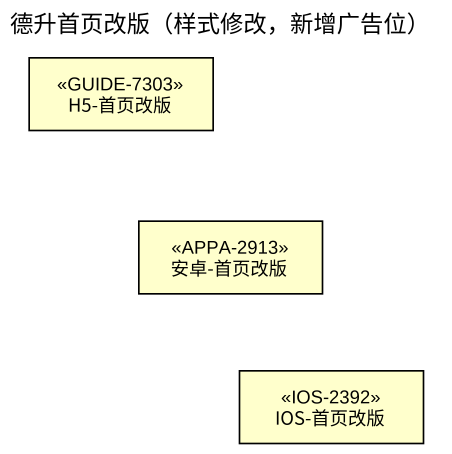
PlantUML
@startuml
title 德升首页改版（样式修改，新增广告位）
hide circle
hide empty members
class "H5-首页改版" as H5_首页改版 <<GUIDE-7303>>
class "安卓-首页改版" as 安卓_首页改版 <<APPA-2913>>
class "IOS-首页改版" as IOS_首页改版 <<IOS-2392>>
@enduml
